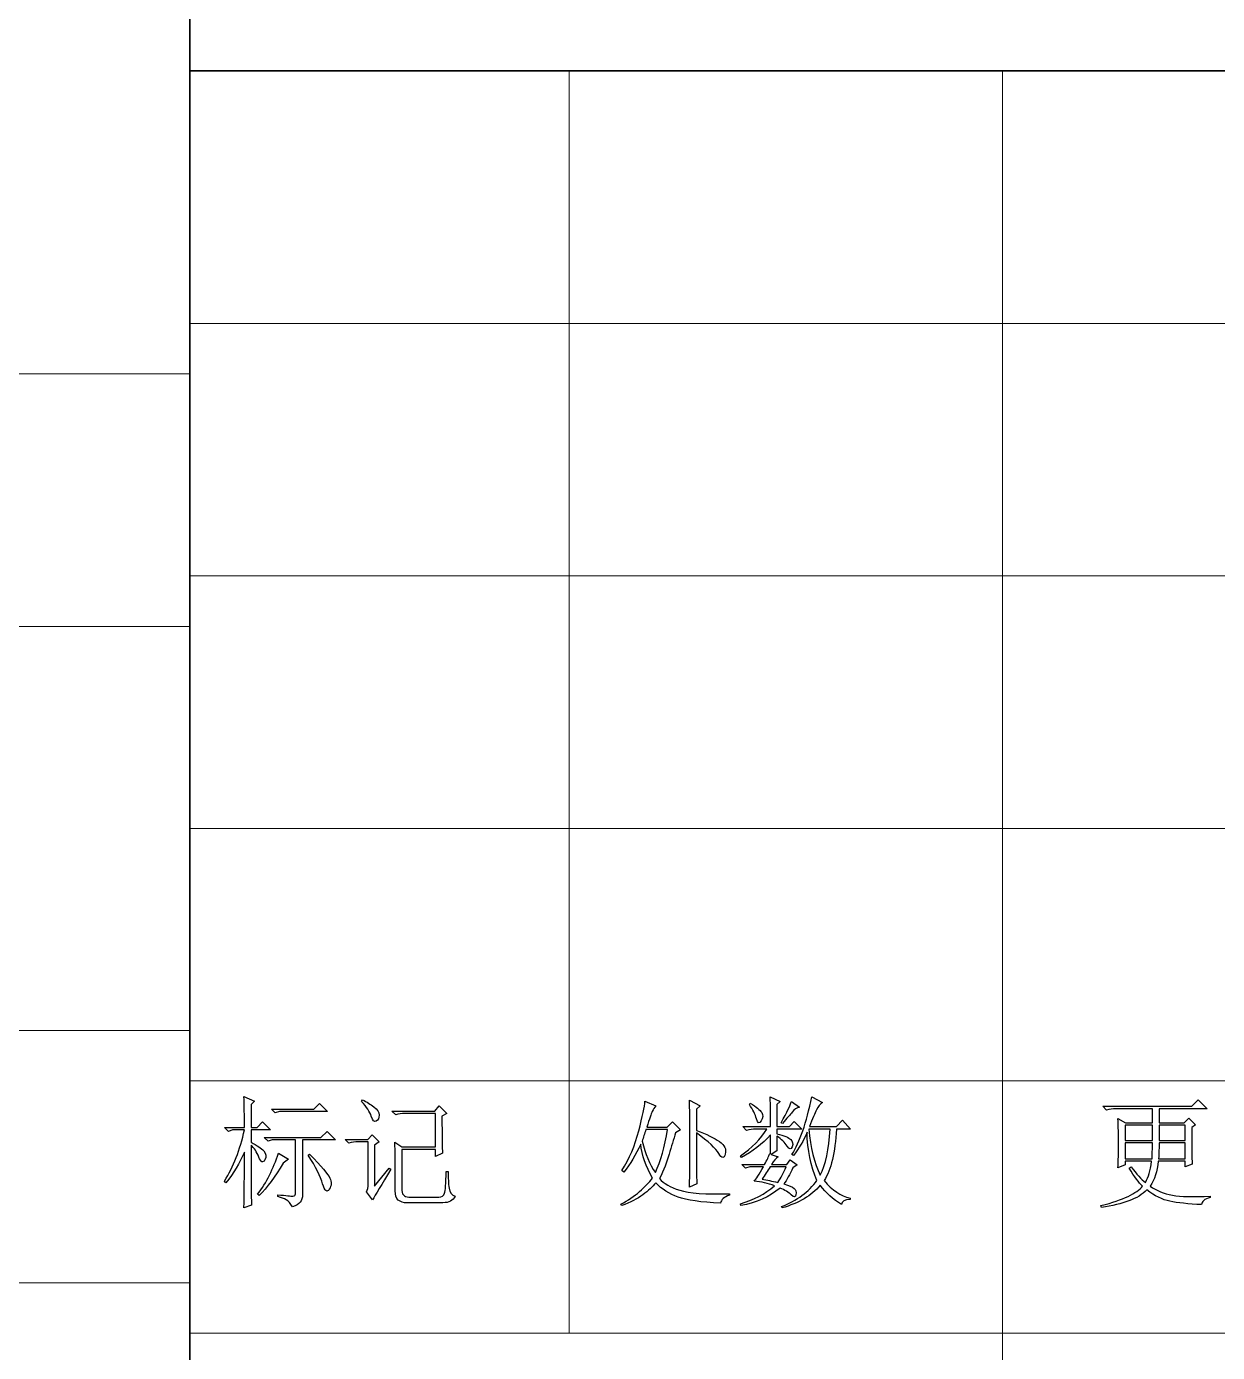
# Model space of a CAD drawing. Header units: millimetres. Extents: x 958 to 3026, y 447 to 1692.
# Drawn here: x 2301 to 2385.8, y 579.1 to 673.5 of the extents above; entities that cross this region are included whole.
import ezdxf

# ---------------------------------------------------------------- set-up
doc = ezdxf.new("R2010")
doc.units = ezdxf.units.MM
doc.layers.add('layer 1', color=7, linetype='Continuous')

msp = doc.modelspace()

# ---------------------------------------------------------------- linework, layer by layer
at = {"layer": 'layer 1', "lineweight": 35}
for points in [[(2312.676, 1540.167), (2312.676, 1540.167), (2312.676, 508.62), (2312.676, 508.62)], [(3006.665, 670.361), (3006.665, 670.361), (2312.676, 670.361), (2312.676, 670.361)]]:
    msp.add_open_spline(points, degree=3, dxfattribs=at)
at = {"layer": 'layer 1', "color": 1, "lineweight": 9}
for points in [[(2312.676, 670.361), (2312.676, 670.361), (2312.676, 670.361), (2312.676, 670.361)], [(2312.676, 670.361), (2312.676, 670.361), (2312.676, 508.62), (2312.676, 508.62)], [(2339.664, 670.361), (2339.664, 670.361), (2339.664, 670.361), (2339.664, 670.361)], [(2339.664, 670.361), (2339.664, 670.361), (2339.664, 580.505), (2339.664, 580.505)], [(2370.508, 670.361), (2370.508, 670.361), (2370.508, 670.361), (2370.508, 670.361)], [(2370.508, 670.361), (2370.508, 670.361), (2370.508, 508.62), (2370.508, 508.62)], [(2544.006, 652.39), (2544.006, 652.39), (2312.676, 652.39), (2312.676, 652.39)], [(2312.676, 648.795), (2312.676, 648.795), (2216.288, 648.795), (2216.288, 648.795)], [(2312.676, 648.795), (2312.676, 648.795), (2312.676, 648.795), (2312.676, 648.795)], [(2544.006, 634.418), (2544.006, 634.418), (2312.676, 634.418), (2312.676, 634.418)], [(2312.676, 630.824), (2312.676, 630.824), (2216.288, 630.824), (2216.288, 630.824)], [(2312.676, 630.824), (2312.676, 630.824), (2312.676, 630.824), (2312.676, 630.824)], [(2544.006, 616.447), (2544.006, 616.447), (2312.676, 616.447), (2312.676, 616.447)], [(2312.676, 602.07), (2312.676, 602.07), (2216.288, 602.07), (2216.288, 602.07)], [(2312.676, 602.07), (2312.676, 602.07), (2312.676, 602.07), (2312.676, 602.07)], [(2544.006, 598.476), (2544.006, 598.476), (2312.676, 598.476), (2312.676, 598.476)], [(2312.676, 584.099), (2312.676, 584.099), (2216.288, 584.099), (2216.288, 584.099)], [(2312.676, 584.099), (2312.676, 584.099), (2312.676, 584.099), (2312.676, 584.099)], [(2775.335, 580.505), (2775.335, 580.505), (2312.676, 580.505), (2312.676, 580.505)]]:
    msp.add_open_spline(points, degree=3, dxfattribs=at)
at = {"layer": 'layer 1', "color": 1}
for points, knots in [([(2317.027, 593.902), (2317.252, 593.7), (2317.436, 593.414), (2317.582, 593.044), (2317.582, 593.044), (2317.728, 592.674), (2317.868, 592.606), (2318.003, 592.843), (2318.003, 592.843), (2318.138, 593.078), (2318.115, 593.291), (2317.935, 593.482), (2317.935, 593.482), (2317.756, 593.673), (2317.453, 593.879), (2317.027, 594.103), (2317.027, 594.103), (2317.027, 594.103), (2317.027, 594.978), (2317.027, 594.978), (2317.027, 594.978), (2317.027, 594.978), (2318.406, 594.978), (2318.406, 594.978), (2318.406, 594.978), (2318.406, 594.978), (2317.835, 595.55), (2317.835, 595.55), (2317.835, 595.55), (2317.835, 595.55), (2317.464, 595.146), (2317.464, 595.146), (2317.464, 595.146), (2317.464, 595.146), (2317.027, 595.146), (2317.027, 595.146), (2317.027, 595.146), (2317.027, 595.146), (2317.027, 596.794), (2317.027, 596.794), (2317.027, 596.794), (2317.027, 596.794), (2317.262, 597.031), (2317.262, 597.031), (2317.262, 597.031), (2317.262, 597.031), (2316.523, 597.367), (2316.523, 597.367), (2316.523, 597.367), (2316.544, 596.738), (2316.556, 595.999), (2316.556, 595.146), (2316.556, 595.146), (2316.556, 595.146), (2315.144, 595.146), (2315.144, 595.146), (2315.144, 595.146), (2315.144, 595.146), (2315.412, 594.878), (2315.412, 594.878), (2315.412, 594.878), (2315.412, 594.878), (2315.715, 594.978), (2315.715, 594.978), (2315.715, 594.978), (2315.715, 594.978), (2316.556, 594.978), (2316.556, 594.978), (2316.556, 594.978), (2316.242, 593.565), (2315.771, 592.355), (2315.144, 591.346), (2315.144, 591.346), (2315.144, 591.346), (2315.244, 591.211), (2315.244, 591.211), (2315.244, 591.211), (2315.782, 591.884), (2316.22, 592.612), (2316.556, 593.397), (2316.556, 593.397), (2316.556, 591.715), (2316.544, 590.393), (2316.523, 589.429), (2316.523, 589.429), (2316.523, 589.429), (2317.061, 589.63), (2317.061, 589.63), (2317.061, 589.63), (2317.038, 590.079), (2317.027, 591.503), (2317.027, 593.902)], [0, 0, 0, 0, 0.043478, 0.043478, 0.043478, 0.043478, 0.086957, 0.086957, 0.086957, 0.086957, 0.130435, 0.130435, 0.130435, 0.130435, 0.173913, 0.173913, 0.173913, 0.173913, 0.217391, 0.217391, 0.217391, 0.217391, 0.26087, 0.26087, 0.26087, 0.26087, 0.304348, 0.304348, 0.304348, 0.304348, 0.347826, 0.347826, 0.347826, 0.347826, 0.391304, 0.391304, 0.391304, 0.391304, 0.434783, 0.434783, 0.434783, 0.434783, 0.478261, 0.478261, 0.478261, 0.478261, 0.521739, 0.521739, 0.521739, 0.521739, 0.565217, 0.565217, 0.565217, 0.565217, 0.608696, 0.608696, 0.608696, 0.608696, 0.652174, 0.652174, 0.652174, 0.652174, 0.695652, 0.695652, 0.695652, 0.695652, 0.73913, 0.73913, 0.73913, 0.73913, 0.782609, 0.782609, 0.782609, 0.782609, 0.826087, 0.826087, 0.826087, 0.826087, 0.869565, 0.869565, 0.869565, 0.869565, 0.913043, 0.913043, 0.913043, 0.913043, 0.956522, 0.956522, 0.956522, 0.956522, 1, 1, 1, 1]), ([(2318.473, 596.458), (2318.473, 596.458), (2318.743, 596.19), (2318.743, 596.19), (2318.743, 596.19), (2318.743, 596.19), (2319.046, 596.29), (2319.046, 596.29), (2319.046, 596.29), (2319.046, 596.29), (2322.476, 596.29), (2322.476, 596.29), (2322.476, 596.29), (2322.476, 596.29), (2321.905, 596.862), (2321.905, 596.862), (2321.905, 596.862), (2321.905, 596.862), (2321.501, 596.458), (2321.501, 596.458), (2321.501, 596.458), (2321.501, 596.458), (2318.473, 596.458), (2318.473, 596.458)], [0, 0, 0, 0, 0.166667, 0.166667, 0.166667, 0.166667, 0.333333, 0.333333, 0.333333, 0.333333, 0.5, 0.5, 0.5, 0.5, 0.666667, 0.666667, 0.666667, 0.666667, 0.833333, 0.833333, 0.833333, 0.833333, 1, 1, 1, 1]), ([(2324.899, 596.996), (2325.257, 596.615), (2325.487, 596.267), (2325.587, 595.955), (2325.587, 595.955), (2325.688, 595.64), (2325.807, 595.523), (2325.94, 595.6), (2325.94, 595.6), (2326.075, 595.679), (2326.143, 595.825), (2326.143, 596.038), (2326.143, 596.038), (2326.143, 596.251), (2326.019, 596.447), (2325.772, 596.626), (2325.772, 596.626), (2325.526, 596.806), (2325.257, 596.973), (2324.966, 597.131), (2324.966, 597.131), (2324.966, 597.131), (2324.899, 596.996), (2324.899, 596.996)], [0, 0, 0, 0, 0.166667, 0.166667, 0.166667, 0.166667, 0.333333, 0.333333, 0.333333, 0.333333, 0.5, 0.5, 0.5, 0.5, 0.666667, 0.666667, 0.666667, 0.666667, 0.833333, 0.833333, 0.833333, 0.833333, 1, 1, 1, 1]), ([(2327.287, 590.639), (2327.287, 590.056), (2327.578, 589.776), (2328.161, 589.798), (2328.161, 589.798), (2328.161, 589.798), (2330.684, 589.798), (2330.684, 589.798), (2330.684, 589.798), (2331.11, 589.798), (2331.401, 589.956), (2331.558, 590.27), (2331.558, 590.27), (2331.311, 590.336), (2331.166, 590.527), (2331.121, 590.841), (2331.121, 590.841), (2331.075, 591.155), (2331.054, 591.547), (2331.054, 592.018), (2331.054, 592.018), (2331.054, 592.018), (2330.919, 592.018), (2330.919, 592.018), (2330.919, 592.018), (2330.896, 591.167), (2330.857, 590.65), (2330.801, 590.471), (2330.801, 590.471), (2330.745, 590.291), (2330.605, 590.202), (2330.381, 590.202), (2330.381, 590.202), (2330.381, 590.202), (2328.261, 590.202), (2328.261, 590.202), (2328.261, 590.202), (2327.902, 590.202), (2327.734, 590.403), (2327.757, 590.808), (2327.757, 590.808), (2327.757, 590.808), (2327.757, 593.599), (2327.757, 593.599), (2327.757, 593.599), (2327.757, 593.599), (2330.145, 593.599), (2330.145, 593.599), (2330.145, 593.599), (2330.145, 593.599), (2330.145, 593.094), (2330.145, 593.094), (2330.145, 593.094), (2330.145, 593.094), (2330.651, 593.329), (2330.651, 593.329), (2330.651, 593.329), (2330.628, 593.667), (2330.616, 594.541), (2330.616, 595.955), (2330.616, 595.955), (2330.616, 595.955), (2330.952, 596.155), (2330.952, 596.155), (2330.952, 596.155), (2330.952, 596.155), (2330.414, 596.694), (2330.414, 596.694), (2330.414, 596.694), (2330.414, 596.694), (2330.112, 596.323), (2330.112, 596.323), (2330.112, 596.323), (2330.112, 596.323), (2327.051, 596.323), (2327.051, 596.323), (2327.051, 596.323), (2327.051, 596.323), (2327.32, 596.055), (2327.32, 596.055), (2327.32, 596.055), (2327.522, 596.122), (2327.746, 596.155), (2327.993, 596.155), (2327.993, 596.155), (2327.993, 596.155), (2330.145, 596.155), (2330.145, 596.155), (2330.145, 596.155), (2330.145, 596.155), (2330.145, 593.767), (2330.145, 593.767), (2330.145, 593.767), (2330.145, 593.767), (2327.757, 593.767), (2327.757, 593.767), (2327.757, 593.767), (2327.757, 593.767), (2327.252, 594.103), (2327.252, 594.103), (2327.252, 594.103), (2327.275, 593.7), (2327.287, 593.32), (2327.287, 592.961), (2327.287, 592.961), (2327.287, 592.961), (2327.287, 590.639), (2327.287, 590.639)], [0, 0, 0, 0, 0.037037, 0.037037, 0.037037, 0.037037, 0.074074, 0.074074, 0.074074, 0.074074, 0.111111, 0.111111, 0.111111, 0.111111, 0.148148, 0.148148, 0.148148, 0.148148, 0.185185, 0.185185, 0.185185, 0.185185, 0.222222, 0.222222, 0.222222, 0.222222, 0.259259, 0.259259, 0.259259, 0.259259, 0.296296, 0.296296, 0.296296, 0.296296, 0.333333, 0.333333, 0.333333, 0.333333, 0.37037, 0.37037, 0.37037, 0.37037, 0.407407, 0.407407, 0.407407, 0.407407, 0.444444, 0.444444, 0.444444, 0.444444, 0.481481, 0.481481, 0.481481, 0.481481, 0.518519, 0.518519, 0.518519, 0.518519, 0.555556, 0.555556, 0.555556, 0.555556, 0.592593, 0.592593, 0.592593, 0.592593, 0.62963, 0.62963, 0.62963, 0.62963, 0.666667, 0.666667, 0.666667, 0.666667, 0.703704, 0.703704, 0.703704, 0.703704, 0.740741, 0.740741, 0.740741, 0.740741, 0.777778, 0.777778, 0.777778, 0.777778, 0.814815, 0.814815, 0.814815, 0.814815, 0.851852, 0.851852, 0.851852, 0.851852, 0.888889, 0.888889, 0.888889, 0.888889, 0.925926, 0.925926, 0.925926, 0.925926, 0.962963, 0.962963, 0.962963, 0.962963, 1, 1, 1, 1]), ([(2347.584, 594.978), (2347.584, 594.978), (2347.011, 595.55), (2347.011, 595.55), (2347.011, 595.55), (2347.011, 595.55), (2346.641, 595.179), (2346.641, 595.179), (2346.641, 595.179), (2346.641, 595.179), (2345.196, 595.179), (2345.196, 595.179), (2345.196, 595.179), (2345.375, 595.764), (2345.503, 596.134), (2345.582, 596.29), (2345.582, 596.29), (2345.661, 596.447), (2345.744, 596.582), (2345.834, 596.694), (2345.834, 596.694), (2345.834, 596.694), (2345.061, 597.031), (2345.061, 597.031), (2345.061, 597.031), (2345.038, 596.649), (2344.893, 595.943), (2344.623, 594.911), (2344.623, 594.911), (2344.355, 593.879), (2343.95, 592.938), (2343.412, 592.085), (2343.412, 592.085), (2343.412, 592.085), (2343.547, 591.985), (2343.547, 591.985), (2343.547, 591.985), (2344.017, 592.546), (2344.422, 593.206), (2344.758, 593.97), (2344.758, 593.97), (2344.847, 593.185), (2345.128, 592.377), (2345.599, 591.547), (2345.599, 591.547), (2345.352, 591.233), (2345.043, 590.914), (2344.673, 590.588), (2344.673, 590.588), (2344.304, 590.264), (2343.861, 589.967), (2343.346, 589.697), (2343.346, 589.697), (2343.346, 589.697), (2343.412, 589.597), (2343.412, 589.597), (2343.412, 589.597), (2344.017, 589.821), (2344.517, 590.079), (2344.909, 590.37), (2344.909, 590.37), (2345.302, 590.662), (2345.61, 590.941), (2345.834, 591.211), (2345.834, 591.211), (2346.261, 590.762), (2346.787, 590.426), (2347.416, 590.202), (2347.416, 590.202), (2348.043, 589.977), (2349.052, 589.832), (2350.443, 589.765), (2350.443, 589.765), (2350.487, 590.011), (2350.701, 590.202), (2351.081, 590.336), (2351.081, 590.336), (2351.081, 590.336), (2351.081, 590.438), (2351.081, 590.438), (2351.081, 590.438), (2349.378, 590.393), (2348.194, 590.477), (2347.533, 590.69), (2347.533, 590.69), (2346.872, 590.903), (2346.395, 591.177), (2346.103, 591.514), (2346.103, 591.514), (2346.395, 592.12), (2346.619, 592.697), (2346.776, 593.246), (2346.776, 593.246), (2346.933, 593.796), (2347.09, 594.306), (2347.246, 594.776), (2347.246, 594.776), (2347.246, 594.776), (2347.584, 594.978), (2347.584, 594.978)], [0, 0, 0, 0, 0.04, 0.04, 0.04, 0.04, 0.08, 0.08, 0.08, 0.08, 0.12, 0.12, 0.12, 0.12, 0.16, 0.16, 0.16, 0.16, 0.2, 0.2, 0.2, 0.2, 0.24, 0.24, 0.24, 0.24, 0.28, 0.28, 0.28, 0.28, 0.32, 0.32, 0.32, 0.32, 0.36, 0.36, 0.36, 0.36, 0.4, 0.4, 0.4, 0.4, 0.44, 0.44, 0.44, 0.44, 0.48, 0.48, 0.48, 0.48, 0.52, 0.52, 0.52, 0.52, 0.56, 0.56, 0.56, 0.56, 0.6, 0.6, 0.6, 0.6, 0.64, 0.64, 0.64, 0.64, 0.68, 0.68, 0.68, 0.68, 0.72, 0.72, 0.72, 0.72, 0.76, 0.76, 0.76, 0.76, 0.8, 0.8, 0.8, 0.8, 0.84, 0.84, 0.84, 0.84, 0.88, 0.88, 0.88, 0.88, 0.92, 0.92, 0.92, 0.92, 0.96, 0.96, 0.96, 0.96, 1, 1, 1, 1]), ([(2348.727, 594.776), (2349.579, 594.149), (2350.111, 593.655), (2350.325, 593.297), (2350.325, 593.297), (2350.537, 592.938), (2350.689, 592.926), (2350.778, 593.263), (2350.778, 593.263), (2350.869, 593.599), (2350.728, 593.897), (2350.358, 594.155), (2350.358, 594.155), (2349.988, 594.412), (2349.445, 594.676), (2348.727, 594.944), (2348.727, 594.944), (2348.727, 594.944), (2348.727, 596.458), (2348.727, 596.458), (2348.727, 596.458), (2348.727, 596.458), (2348.996, 596.694), (2348.996, 596.694), (2348.996, 596.694), (2348.996, 596.694), (2348.222, 597.097), (2348.222, 597.097), (2348.222, 597.097), (2348.245, 596.559), (2348.255, 596.144), (2348.255, 595.853), (2348.255, 595.853), (2348.255, 595.853), (2348.255, 592.22), (2348.255, 592.22), (2348.255, 592.22), (2348.255, 591.771), (2348.245, 591.335), (2348.222, 590.908), (2348.222, 590.908), (2348.222, 590.908), (2348.761, 591.144), (2348.761, 591.144), (2348.761, 591.144), (2348.738, 591.526), (2348.727, 591.884), (2348.727, 592.22), (2348.727, 592.22), (2348.727, 592.22), (2348.727, 594.776), (2348.727, 594.776)], [0, 0, 0, 0, 0.076923, 0.076923, 0.076923, 0.076923, 0.153846, 0.153846, 0.153846, 0.153846, 0.230769, 0.230769, 0.230769, 0.230769, 0.307692, 0.307692, 0.307692, 0.307692, 0.384615, 0.384615, 0.384615, 0.384615, 0.461538, 0.461538, 0.461538, 0.461538, 0.538462, 0.538462, 0.538462, 0.538462, 0.615385, 0.615385, 0.615385, 0.615385, 0.692308, 0.692308, 0.692308, 0.692308, 0.769231, 0.769231, 0.769231, 0.769231, 0.846154, 0.846154, 0.846154, 0.846154, 0.923077, 0.923077, 0.923077, 0.923077, 1, 1, 1, 1]), ([(2353.975, 597.332), (2353.996, 596.728), (2354.007, 596.021), (2354.007, 595.214), (2354.007, 595.214), (2354.007, 595.214), (2352.023, 595.214), (2352.023, 595.214), (2352.023, 595.214), (2352.023, 595.214), (2352.292, 594.944), (2352.292, 594.944), (2352.292, 594.944), (2352.495, 595.012), (2352.719, 595.046), (2352.966, 595.046), (2352.966, 595.046), (2352.966, 595.046), (2353.739, 595.046), (2353.739, 595.046), (2353.739, 595.046), (2353.313, 594.35), (2352.684, 593.711), (2351.855, 593.129), (2351.855, 593.129), (2351.855, 593.129), (2351.922, 593.027), (2351.922, 593.027), (2351.922, 593.027), (2352.707, 593.431), (2353.402, 593.97), (2354.007, 594.641), (2354.007, 594.641), (2354.007, 594.641), (2354.007, 593.263), (2354.007, 593.263), (2354.007, 593.263), (2354.007, 593.263), (2353.94, 593.297), (2353.94, 593.297), (2353.94, 593.297), (2353.874, 593.094), (2353.751, 592.837), (2353.571, 592.523), (2353.571, 592.523), (2353.571, 592.523), (2351.957, 592.523), (2351.957, 592.523), (2351.957, 592.523), (2351.957, 592.523), (2352.225, 592.253), (2352.225, 592.253), (2352.225, 592.253), (2352.225, 592.253), (2352.528, 592.355), (2352.528, 592.355), (2352.528, 592.355), (2352.528, 592.355), (2353.504, 592.355), (2353.504, 592.355), (2353.504, 592.355), (2353.19, 591.817), (2352.966, 591.48), (2352.831, 591.346), (2352.831, 591.346), (2353.346, 591.279), (2353.828, 591.167), (2354.277, 591.009), (2354.277, 591.009), (2353.604, 590.426), (2352.798, 590), (2351.855, 589.732), (2351.855, 589.732), (2351.855, 589.732), (2351.889, 589.597), (2351.889, 589.597), (2351.889, 589.597), (2352.987, 589.798), (2353.918, 590.214), (2354.681, 590.841), (2354.681, 590.841), (2355.016, 590.706), (2355.28, 590.544), (2355.471, 590.353), (2355.471, 590.353), (2355.662, 590.162), (2355.774, 590.168), (2355.807, 590.37), (2355.807, 590.37), (2355.842, 590.573), (2355.796, 590.723), (2355.672, 590.824), (2355.672, 590.824), (2355.549, 590.926), (2355.309, 591.032), (2354.95, 591.144), (2354.95, 591.144), (2355.151, 591.412), (2355.365, 591.794), (2355.589, 592.288), (2355.589, 592.288), (2355.589, 592.288), (2355.892, 592.488), (2355.892, 592.488), (2355.892, 592.488), (2355.892, 592.488), (2355.387, 592.859), (2355.387, 592.859), (2355.387, 592.859), (2355.387, 592.859), (2355.151, 592.523), (2355.151, 592.523), (2355.151, 592.523), (2355.151, 592.523), (2354.075, 592.523), (2354.075, 592.523), (2354.075, 592.523), (2354.233, 592.791), (2354.389, 592.971), (2354.546, 593.061), (2354.546, 593.061), (2354.546, 593.061), (2354.042, 593.229), (2354.042, 593.229), (2354.042, 593.229), (2354.042, 593.229), (2354.445, 593.499), (2354.445, 593.499), (2354.445, 593.499), (2354.445, 593.499), (2354.445, 594.541), (2354.445, 594.541), (2354.445, 594.541), (2354.781, 594.317), (2355.028, 594.082), (2355.186, 593.835), (2355.186, 593.835), (2355.342, 593.588), (2355.46, 593.571), (2355.539, 593.784), (2355.539, 593.784), (2355.616, 593.997), (2355.583, 594.171), (2355.437, 594.306), (2355.437, 594.306), (2355.292, 594.44), (2354.961, 594.575), (2354.445, 594.709), (2354.445, 594.709), (2354.445, 594.709), (2354.445, 595.046), (2354.445, 595.046), (2354.445, 595.046), (2354.445, 595.046), (2356.228, 595.046), (2356.228, 595.046), (2356.228, 595.046), (2356.228, 595.046), (2355.689, 595.584), (2355.689, 595.584), (2355.689, 595.584), (2355.689, 595.584), (2355.354, 595.214), (2355.354, 595.214), (2355.354, 595.214), (2355.354, 595.214), (2354.445, 595.214), (2354.445, 595.214), (2354.445, 595.214), (2354.445, 595.214), (2354.445, 596.794), (2354.445, 596.794), (2354.445, 596.794), (2354.445, 596.794), (2354.681, 596.996), (2354.681, 596.996), (2354.681, 596.996), (2354.681, 596.996), (2353.975, 597.332), (2353.975, 597.332)], [0, 0, 0, 0, 0.022222, 0.022222, 0.022222, 0.022222, 0.044444, 0.044444, 0.044444, 0.044444, 0.066667, 0.066667, 0.066667, 0.066667, 0.088889, 0.088889, 0.088889, 0.088889, 0.111111, 0.111111, 0.111111, 0.111111, 0.133333, 0.133333, 0.133333, 0.133333, 0.155556, 0.155556, 0.155556, 0.155556, 0.177778, 0.177778, 0.177778, 0.177778, 0.2, 0.2, 0.2, 0.2, 0.222222, 0.222222, 0.222222, 0.222222, 0.244444, 0.244444, 0.244444, 0.244444, 0.266667, 0.266667, 0.266667, 0.266667, 0.288889, 0.288889, 0.288889, 0.288889, 0.311111, 0.311111, 0.311111, 0.311111, 0.333333, 0.333333, 0.333333, 0.333333, 0.355556, 0.355556, 0.355556, 0.355556, 0.377778, 0.377778, 0.377778, 0.377778, 0.4, 0.4, 0.4, 0.4, 0.422222, 0.422222, 0.422222, 0.422222, 0.444444, 0.444444, 0.444444, 0.444444, 0.466667, 0.466667, 0.466667, 0.466667, 0.488889, 0.488889, 0.488889, 0.488889, 0.511111, 0.511111, 0.511111, 0.511111, 0.533333, 0.533333, 0.533333, 0.533333, 0.555556, 0.555556, 0.555556, 0.555556, 0.577778, 0.577778, 0.577778, 0.577778, 0.6, 0.6, 0.6, 0.6, 0.622222, 0.622222, 0.622222, 0.622222, 0.644444, 0.644444, 0.644444, 0.644444, 0.666667, 0.666667, 0.666667, 0.666667, 0.688889, 0.688889, 0.688889, 0.688889, 0.711111, 0.711111, 0.711111, 0.711111, 0.733333, 0.733333, 0.733333, 0.733333, 0.755556, 0.755556, 0.755556, 0.755556, 0.777778, 0.777778, 0.777778, 0.777778, 0.8, 0.8, 0.8, 0.8, 0.822222, 0.822222, 0.822222, 0.822222, 0.844444, 0.844444, 0.844444, 0.844444, 0.866667, 0.866667, 0.866667, 0.866667, 0.888889, 0.888889, 0.888889, 0.888889, 0.911111, 0.911111, 0.911111, 0.911111, 0.933333, 0.933333, 0.933333, 0.933333, 0.955556, 0.955556, 0.955556, 0.955556, 0.977778, 0.977778, 0.977778, 0.977778, 1, 1, 1, 1]), ([(2352.561, 596.896), (2352.561, 596.896), (2352.495, 596.794), (2352.495, 596.794), (2352.495, 596.794), (2352.74, 596.435), (2352.91, 596.094), (2352.999, 595.769), (2352.999, 595.769), (2353.089, 595.444), (2353.201, 595.393), (2353.336, 595.617), (2353.336, 595.617), (2353.469, 595.841), (2353.481, 596.043), (2353.369, 596.223), (2353.369, 596.223), (2353.257, 596.402), (2352.987, 596.626), (2352.561, 596.896)], [0, 0, 0, 0, 0.2, 0.2, 0.2, 0.2, 0.4, 0.4, 0.4, 0.4, 0.6, 0.6, 0.6, 0.6, 0.8, 0.8, 0.8, 0.8, 1, 1, 1, 1]), ([(2355.489, 596.996), (2355.421, 596.772), (2355.174, 596.267), (2354.748, 595.482), (2354.748, 595.482), (2354.748, 595.482), (2354.848, 595.449), (2354.848, 595.449), (2354.848, 595.449), (2355.163, 595.808), (2355.393, 596.076), (2355.539, 596.256), (2355.539, 596.256), (2355.684, 596.435), (2355.857, 596.549), (2356.06, 596.593), (2356.06, 596.593), (2356.06, 596.593), (2355.489, 596.996), (2355.489, 596.996)], [0, 0, 0, 0, 0.2, 0.2, 0.2, 0.2, 0.4, 0.4, 0.4, 0.4, 0.6, 0.6, 0.6, 0.6, 0.8, 0.8, 0.8, 0.8, 1, 1, 1, 1]), ([(2356.934, 597.332), (2356.553, 595.494), (2356.083, 594.126), (2355.522, 593.229), (2355.522, 593.229), (2355.522, 593.229), (2355.622, 593.162), (2355.622, 593.162), (2355.622, 593.162), (2356.027, 593.678), (2356.351, 594.227), (2356.598, 594.811), (2356.598, 594.811), (2356.621, 593.555), (2356.856, 592.411), (2357.304, 591.379), (2357.304, 591.379), (2356.721, 590.573), (2355.88, 589.956), (2354.781, 589.529), (2354.781, 589.529), (2354.781, 589.529), (2354.816, 589.429), (2354.816, 589.429), (2354.816, 589.429), (2356.004, 589.765), (2356.912, 590.303), (2357.539, 591.043), (2357.539, 591.043), (2357.943, 590.505), (2358.448, 590.045), (2359.053, 589.664), (2359.053, 589.664), (2359.077, 589.888), (2359.277, 590.011), (2359.659, 590.034), (2359.659, 590.034), (2359.659, 590.034), (2359.659, 590.135), (2359.659, 590.135), (2359.659, 590.135), (2359.009, 590.27), (2358.392, 590.685), (2357.809, 591.379), (2357.809, 591.379), (2358.302, 592.141), (2358.594, 593.364), (2358.683, 595.046), (2358.683, 595.046), (2358.683, 595.046), (2359.692, 595.046), (2359.692, 595.046), (2359.692, 595.046), (2359.692, 595.046), (2359.121, 595.685), (2359.121, 595.685), (2359.121, 595.685), (2359.121, 595.685), (2358.683, 595.214), (2358.683, 595.214), (2358.683, 595.214), (2358.683, 595.214), (2356.766, 595.214), (2356.766, 595.214), (2356.766, 595.214), (2356.99, 595.775), (2357.159, 596.173), (2357.271, 596.408), (2357.271, 596.408), (2357.383, 596.643), (2357.528, 596.817), (2357.707, 596.929), (2357.707, 596.929), (2357.707, 596.929), (2356.934, 597.332), (2356.934, 597.332)], [0, 0, 0, 0, 0.052632, 0.052632, 0.052632, 0.052632, 0.105263, 0.105263, 0.105263, 0.105263, 0.157895, 0.157895, 0.157895, 0.157895, 0.210526, 0.210526, 0.210526, 0.210526, 0.263158, 0.263158, 0.263158, 0.263158, 0.315789, 0.315789, 0.315789, 0.315789, 0.368421, 0.368421, 0.368421, 0.368421, 0.421053, 0.421053, 0.421053, 0.421053, 0.473684, 0.473684, 0.473684, 0.473684, 0.526316, 0.526316, 0.526316, 0.526316, 0.578947, 0.578947, 0.578947, 0.578947, 0.631579, 0.631579, 0.631579, 0.631579, 0.684211, 0.684211, 0.684211, 0.684211, 0.736842, 0.736842, 0.736842, 0.736842, 0.789474, 0.789474, 0.789474, 0.789474, 0.842105, 0.842105, 0.842105, 0.842105, 0.894737, 0.894737, 0.894737, 0.894737, 0.947368, 0.947368, 0.947368, 0.947368, 1, 1, 1, 1]), ([(2378.727, 592.288), (2378.727, 592.288), (2379.232, 592.488), (2379.232, 592.488), (2379.232, 592.488), (2379.232, 592.488), (2379.232, 592.758), (2379.232, 592.758), (2379.232, 592.758), (2379.232, 592.758), (2381.116, 592.758), (2381.116, 592.758), (2381.116, 592.758), (2381.07, 592.4), (2381.014, 592.108), (2380.947, 591.884), (2380.947, 591.884), (2380.879, 591.659), (2380.79, 591.447), (2380.678, 591.244), (2380.678, 591.244), (2380.387, 591.47), (2380.05, 591.838), (2379.669, 592.355), (2379.669, 592.355), (2379.669, 592.355), (2379.534, 592.253), (2379.534, 592.253), (2379.534, 592.253), (2379.893, 591.649), (2380.208, 591.223), (2380.476, 590.976), (2380.476, 590.976), (2380.275, 590.729), (2379.932, 590.488), (2379.45, 590.253), (2379.45, 590.253), (2378.967, 590.017), (2378.323, 589.798), (2377.517, 589.597), (2377.517, 589.597), (2377.517, 589.597), (2377.55, 589.462), (2377.55, 589.462), (2377.55, 589.462), (2378.312, 589.574), (2378.963, 589.732), (2379.501, 589.932), (2379.501, 589.932), (2380.04, 590.135), (2380.464, 590.393), (2380.779, 590.706), (2380.779, 590.706), (2381.34, 590.28), (2381.889, 590.011), (2382.428, 589.9), (2382.428, 589.9), (2382.966, 589.788), (2383.717, 589.709), (2384.681, 589.664), (2384.681, 589.664), (2384.681, 589.888), (2384.883, 590.056), (2385.287, 590.168), (2385.287, 590.168), (2385.287, 590.168), (2385.287, 590.27), (2385.287, 590.27), (2385.287, 590.27), (2384.098, 590.202), (2383.201, 590.224), (2382.596, 590.336), (2382.596, 590.336), (2381.99, 590.449), (2381.463, 590.662), (2381.014, 590.976), (2381.014, 590.976), (2381.328, 591.447), (2381.519, 592.041), (2381.587, 592.758), (2381.587, 592.758), (2381.587, 592.758), (2383.504, 592.758), (2383.504, 592.758), (2383.504, 592.758), (2383.504, 592.758), (2383.504, 592.355), (2383.504, 592.355), (2383.504, 592.355), (2383.504, 592.355), (2384.008, 592.556), (2384.008, 592.556), (2384.008, 592.556), (2383.986, 592.982), (2383.975, 593.846), (2383.975, 595.146), (2383.975, 595.146), (2383.975, 595.146), (2384.243, 595.349), (2384.243, 595.349), (2384.243, 595.349), (2384.243, 595.349), (2383.773, 595.819), (2383.773, 595.819), (2383.773, 595.819), (2383.773, 595.819), (2383.437, 595.482), (2383.437, 595.482), (2383.437, 595.482), (2383.437, 595.482), (2381.654, 595.482), (2381.654, 595.482), (2381.654, 595.482), (2381.654, 595.482), (2381.654, 596.493), (2381.654, 596.493), (2381.654, 596.493), (2381.654, 596.493), (2385.084, 596.493), (2385.084, 596.493), (2385.084, 596.493), (2385.084, 596.493), (2384.445, 597.131), (2384.445, 597.131), (2384.445, 597.131), (2384.445, 597.131), (2383.975, 596.661), (2383.975, 596.661), (2383.975, 596.661), (2383.975, 596.661), (2377.65, 596.661), (2377.65, 596.661), (2377.65, 596.661), (2377.65, 596.661), (2377.92, 596.391), (2377.92, 596.391), (2377.92, 596.391), (2378.122, 596.458), (2378.346, 596.493), (2378.593, 596.493), (2378.593, 596.493), (2378.593, 596.493), (2381.182, 596.493), (2381.182, 596.493), (2381.182, 596.493), (2381.182, 596.493), (2381.182, 595.482), (2381.182, 595.482), (2381.182, 595.482), (2381.182, 595.482), (2379.265, 595.482), (2379.265, 595.482), (2379.265, 595.482), (2379.265, 595.482), (2378.727, 595.785), (2378.727, 595.785), (2378.727, 595.785), (2378.75, 595.225), (2378.761, 594.625), (2378.761, 593.985), (2378.761, 593.985), (2378.761, 593.347), (2378.75, 592.781), (2378.727, 592.288)], [0, 0, 0, 0, 0.02439, 0.02439, 0.02439, 0.02439, 0.04878, 0.04878, 0.04878, 0.04878, 0.073171, 0.073171, 0.073171, 0.073171, 0.097561, 0.097561, 0.097561, 0.097561, 0.121951, 0.121951, 0.121951, 0.121951, 0.146341, 0.146341, 0.146341, 0.146341, 0.170732, 0.170732, 0.170732, 0.170732, 0.195122, 0.195122, 0.195122, 0.195122, 0.219512, 0.219512, 0.219512, 0.219512, 0.243902, 0.243902, 0.243902, 0.243902, 0.268293, 0.268293, 0.268293, 0.268293, 0.292683, 0.292683, 0.292683, 0.292683, 0.317073, 0.317073, 0.317073, 0.317073, 0.341463, 0.341463, 0.341463, 0.341463, 0.365854, 0.365854, 0.365854, 0.365854, 0.390244, 0.390244, 0.390244, 0.390244, 0.414634, 0.414634, 0.414634, 0.414634, 0.439024, 0.439024, 0.439024, 0.439024, 0.463415, 0.463415, 0.463415, 0.463415, 0.487805, 0.487805, 0.487805, 0.487805, 0.512195, 0.512195, 0.512195, 0.512195, 0.536585, 0.536585, 0.536585, 0.536585, 0.560976, 0.560976, 0.560976, 0.560976, 0.585366, 0.585366, 0.585366, 0.585366, 0.609756, 0.609756, 0.609756, 0.609756, 0.634146, 0.634146, 0.634146, 0.634146, 0.658537, 0.658537, 0.658537, 0.658537, 0.682927, 0.682927, 0.682927, 0.682927, 0.707317, 0.707317, 0.707317, 0.707317, 0.731707, 0.731707, 0.731707, 0.731707, 0.756098, 0.756098, 0.756098, 0.756098, 0.780488, 0.780488, 0.780488, 0.780488, 0.804878, 0.804878, 0.804878, 0.804878, 0.829268, 0.829268, 0.829268, 0.829268, 0.853659, 0.853659, 0.853659, 0.853659, 0.878049, 0.878049, 0.878049, 0.878049, 0.902439, 0.902439, 0.902439, 0.902439, 0.926829, 0.926829, 0.926829, 0.926829, 0.95122, 0.95122, 0.95122, 0.95122, 0.97561, 0.97561, 0.97561, 0.97561, 1, 1, 1, 1]), ([(2318.944, 590.37), (2318.944, 590.37), (2318.944, 590.235), (2318.944, 590.235), (2318.944, 590.235), (2319.191, 590.168), (2319.387, 590.095), (2319.532, 590.017), (2319.532, 590.017), (2319.679, 589.938), (2319.83, 589.765), (2319.987, 589.496), (2319.987, 589.496), (2320.234, 589.585), (2320.414, 589.697), (2320.526, 589.832), (2320.526, 589.832), (2320.638, 589.967), (2320.694, 590.156), (2320.694, 590.403), (2320.694, 590.403), (2320.694, 590.403), (2320.694, 594.272), (2320.694, 594.272), (2320.694, 594.272), (2320.694, 594.272), (2323.049, 594.272), (2323.049, 594.272), (2323.049, 594.272), (2323.049, 594.272), (2322.443, 594.878), (2322.443, 594.878), (2322.443, 594.878), (2322.443, 594.878), (2322.005, 594.44), (2322.005, 594.44), (2322.005, 594.44), (2322.005, 594.44), (2317.97, 594.44), (2317.97, 594.44), (2317.97, 594.44), (2317.97, 594.44), (2318.238, 594.171), (2318.238, 594.171), (2318.238, 594.171), (2318.238, 594.171), (2318.541, 594.272), (2318.541, 594.272), (2318.541, 594.272), (2318.541, 594.272), (2320.188, 594.272), (2320.188, 594.272), (2320.188, 594.272), (2320.188, 594.272), (2320.188, 590.438), (2320.188, 590.438), (2320.188, 590.438), (2320.188, 590.326), (2320.127, 590.27), (2320.005, 590.27), (2320.005, 590.27), (2319.881, 590.27), (2319.528, 590.303), (2318.944, 590.37)], [0, 0, 0, 0, 0.0625, 0.0625, 0.0625, 0.0625, 0.125, 0.125, 0.125, 0.125, 0.1875, 0.1875, 0.1875, 0.1875, 0.25, 0.25, 0.25, 0.25, 0.3125, 0.3125, 0.3125, 0.3125, 0.375, 0.375, 0.375, 0.375, 0.4375, 0.4375, 0.4375, 0.4375, 0.5, 0.5, 0.5, 0.5, 0.5625, 0.5625, 0.5625, 0.5625, 0.625, 0.625, 0.625, 0.625, 0.6875, 0.6875, 0.6875, 0.6875, 0.75, 0.75, 0.75, 0.75, 0.8125, 0.8125, 0.8125, 0.8125, 0.875, 0.875, 0.875, 0.875, 0.9375, 0.9375, 0.9375, 0.9375, 1, 1, 1, 1]), ([(2325.234, 590.573), (2325.234, 590.573), (2325.672, 590), (2325.672, 590), (2325.672, 590), (2325.873, 590.359), (2326.311, 591.088), (2326.984, 592.187), (2326.984, 592.187), (2326.984, 592.187), (2326.849, 592.253), (2326.849, 592.253), (2326.849, 592.253), (2326.849, 592.253), (2325.807, 590.976), (2325.807, 590.976), (2325.807, 590.976), (2325.807, 590.976), (2325.807, 593.902), (2325.807, 593.902), (2325.807, 593.902), (2325.807, 593.902), (2326.143, 594.138), (2326.143, 594.138), (2326.143, 594.138), (2326.143, 594.138), (2325.638, 594.641), (2325.638, 594.641), (2325.638, 594.641), (2325.638, 594.641), (2325.335, 594.306), (2325.335, 594.306), (2325.335, 594.306), (2325.335, 594.306), (2323.72, 594.306), (2323.72, 594.306), (2323.72, 594.306), (2323.72, 594.306), (2323.99, 594.037), (2323.99, 594.037), (2323.99, 594.037), (2324.193, 594.103), (2324.416, 594.138), (2324.663, 594.138), (2324.663, 594.138), (2324.663, 594.138), (2325.369, 594.138), (2325.369, 594.138), (2325.369, 594.138), (2325.369, 594.138), (2325.369, 591.177), (2325.369, 591.177), (2325.369, 591.177), (2325.369, 590.908), (2325.325, 590.706), (2325.234, 590.573)], [0, 0, 0, 0, 0.071429, 0.071429, 0.071429, 0.071429, 0.142857, 0.142857, 0.142857, 0.142857, 0.214286, 0.214286, 0.214286, 0.214286, 0.285714, 0.285714, 0.285714, 0.285714, 0.357143, 0.357143, 0.357143, 0.357143, 0.428571, 0.428571, 0.428571, 0.428571, 0.5, 0.5, 0.5, 0.5, 0.571429, 0.571429, 0.571429, 0.571429, 0.642857, 0.642857, 0.642857, 0.642857, 0.714286, 0.714286, 0.714286, 0.714286, 0.785714, 0.785714, 0.785714, 0.785714, 0.857143, 0.857143, 0.857143, 0.857143, 0.928571, 0.928571, 0.928571, 0.928571, 1, 1, 1, 1]), ([(2345.128, 595.012), (2345.128, 595.012), (2346.675, 595.012), (2346.675, 595.012), (2346.675, 595.012), (2346.473, 593.779), (2346.182, 592.758), (2345.801, 591.95), (2345.801, 591.95), (2345.397, 592.535), (2345.084, 593.274), (2344.858, 594.171), (2344.858, 594.171), (2344.949, 594.44), (2345.038, 594.72), (2345.128, 595.012)], [0, 0, 0, 0, 0.25, 0.25, 0.25, 0.25, 0.5, 0.5, 0.5, 0.5, 0.75, 0.75, 0.75, 0.75, 1, 1, 1, 1]), ([(2356.733, 595.046), (2356.733, 595.046), (2358.246, 595.046), (2358.246, 595.046), (2358.246, 595.046), (2358.157, 593.588), (2357.921, 592.488), (2357.539, 591.75), (2357.539, 591.75), (2357.113, 592.623), (2356.845, 593.723), (2356.733, 595.046)], [0, 0, 0, 0, 0.333333, 0.333333, 0.333333, 0.333333, 0.666667, 0.666667, 0.666667, 0.666667, 1, 1, 1, 1]), ([(2379.232, 595.314), (2379.232, 595.314), (2381.182, 595.314), (2381.182, 595.314), (2381.182, 595.314), (2381.182, 595.314), (2381.182, 594.238), (2381.182, 594.238), (2381.182, 594.238), (2381.182, 594.238), (2379.232, 594.238), (2379.232, 594.238), (2379.232, 594.238), (2379.232, 594.238), (2379.232, 595.314), (2379.232, 595.314)], [0, 0, 0, 0, 0.25, 0.25, 0.25, 0.25, 0.5, 0.5, 0.5, 0.5, 0.75, 0.75, 0.75, 0.75, 1, 1, 1, 1]), ([(2381.654, 595.314), (2381.654, 595.314), (2383.504, 595.314), (2383.504, 595.314), (2383.504, 595.314), (2383.504, 595.314), (2383.504, 594.238), (2383.504, 594.238), (2383.504, 594.238), (2383.504, 594.238), (2381.654, 594.238), (2381.654, 594.238), (2381.654, 594.238), (2381.654, 594.238), (2381.654, 595.314), (2381.654, 595.314)], [0, 0, 0, 0, 0.25, 0.25, 0.25, 0.25, 0.5, 0.5, 0.5, 0.5, 0.75, 0.75, 0.75, 0.75, 1, 1, 1, 1]), ([(2379.232, 594.07), (2379.232, 594.07), (2381.182, 594.07), (2381.182, 594.07), (2381.182, 594.07), (2381.182, 593.802), (2381.172, 593.42), (2381.149, 592.926), (2381.149, 592.926), (2381.149, 592.926), (2379.232, 592.926), (2379.232, 592.926), (2379.232, 592.926), (2379.232, 592.926), (2379.232, 594.07), (2379.232, 594.07)], [0, 0, 0, 0, 0.25, 0.25, 0.25, 0.25, 0.5, 0.5, 0.5, 0.5, 0.75, 0.75, 0.75, 0.75, 1, 1, 1, 1]), ([(2381.654, 594.07), (2381.654, 594.07), (2383.504, 594.07), (2383.504, 594.07), (2383.504, 594.07), (2383.504, 594.07), (2383.504, 592.926), (2383.504, 592.926), (2383.504, 592.926), (2383.504, 592.926), (2381.62, 592.926), (2381.62, 592.926), (2381.62, 592.926), (2381.643, 593.352), (2381.654, 593.734), (2381.654, 594.07)], [0, 0, 0, 0, 0.25, 0.25, 0.25, 0.25, 0.5, 0.5, 0.5, 0.5, 0.75, 0.75, 0.75, 0.75, 1, 1, 1, 1]), ([(2318.979, 593.329), (2318.62, 592.209), (2318.126, 591.233), (2317.497, 590.403), (2317.497, 590.403), (2317.497, 590.403), (2317.599, 590.303), (2317.599, 590.303), (2317.599, 590.303), (2318.182, 590.886), (2318.753, 591.659), (2319.314, 592.623), (2319.314, 592.623), (2319.314, 592.623), (2319.685, 592.893), (2319.685, 592.893), (2319.685, 592.893), (2319.685, 592.893), (2318.979, 593.329), (2318.979, 593.329)], [0, 0, 0, 0, 0.2, 0.2, 0.2, 0.2, 0.4, 0.4, 0.4, 0.4, 0.6, 0.6, 0.6, 0.6, 0.8, 0.8, 0.8, 0.8, 1, 1, 1, 1]), ([(2321.199, 593.263), (2321.199, 593.263), (2321.097, 593.196), (2321.097, 593.196), (2321.097, 593.196), (2321.635, 592.344), (2321.978, 591.659), (2322.123, 591.144), (2322.123, 591.144), (2322.269, 590.628), (2322.426, 590.499), (2322.594, 590.756), (2322.594, 590.756), (2322.762, 591.015), (2322.779, 591.279), (2322.644, 591.547), (2322.644, 591.547), (2322.51, 591.817), (2322.028, 592.388), (2321.199, 593.263)], [0, 0, 0, 0, 0.2, 0.2, 0.2, 0.2, 0.4, 0.4, 0.4, 0.4, 0.6, 0.6, 0.6, 0.6, 0.8, 0.8, 0.8, 0.8, 1, 1, 1, 1]), ([(2353.975, 592.355), (2353.975, 592.355), (2355.118, 592.355), (2355.118, 592.355), (2355.118, 592.355), (2354.939, 591.929), (2354.737, 591.558), (2354.513, 591.244), (2354.513, 591.244), (2354.109, 591.335), (2353.739, 591.412), (2353.402, 591.48), (2353.402, 591.48), (2353.604, 591.771), (2353.795, 592.064), (2353.975, 592.355)], [0, 0, 0, 0, 0.25, 0.25, 0.25, 0.25, 0.5, 0.5, 0.5, 0.5, 0.75, 0.75, 0.75, 0.75, 1, 1, 1, 1])]:
    msp.add_open_spline(points, degree=3, knots=knots, dxfattribs=at)

doc.saveas('drawing.dxf')
